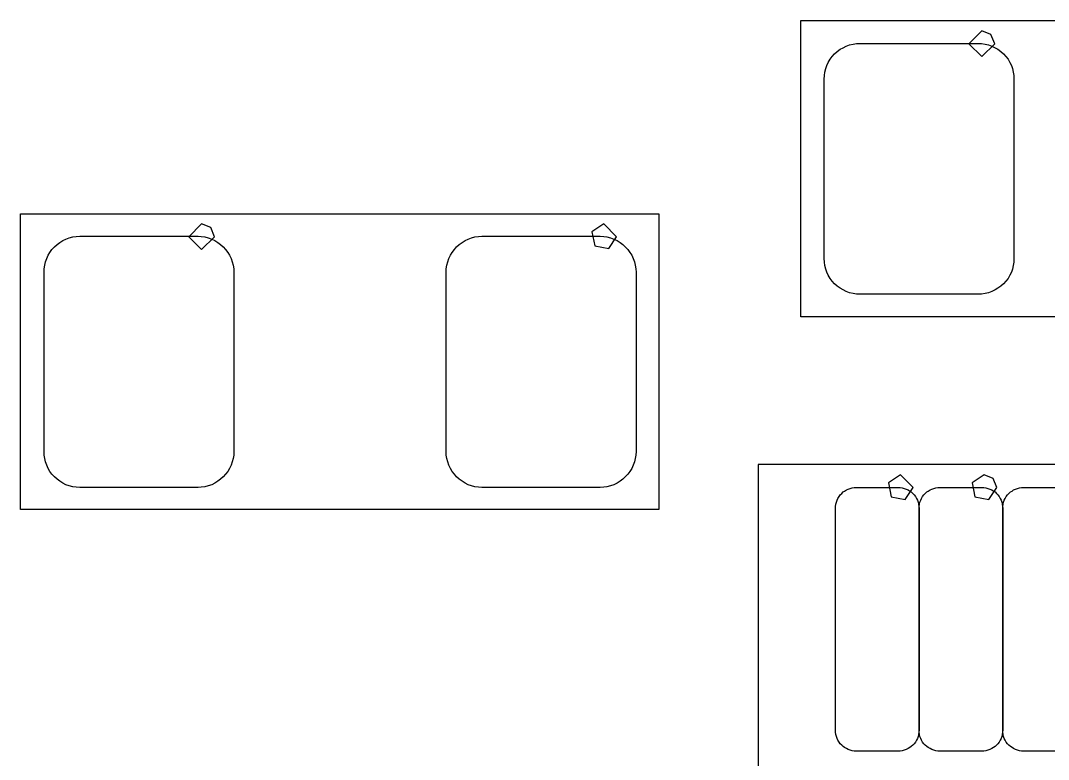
# Model space of a CAD drawing. Extents: x 114 to 258, y 8 to 198.
# Drawn here: x 133.57 to 141.56, y 171.72 to 177.46 of the extents above; entities that cross this region are included whole.
import ezdxf

# ---------------------------------------------------------------- set-up
doc = ezdxf.new("R2010")
doc.units = 0

msp = doc.modelspace()

# ---------------------------------------------------------------- linework, layer by layer
at = {"layer": 'Layer 1', "color": 7}
for points in [[(139.63142, 175.1582), (139.63142, 177.45944)], [(139.63142, 177.45944), (144.5895, 177.45944)], [(141.037818, 177.379862), (140.937818, 177.279862), (141.037818, 177.179862), (141.137818, 177.279862), (141.108529, 177.350573), (141.037818, 177.379862), (141.037818, 177.379862)], [(139.91336, 177.21814), (139.93622, 177.23592)], [(139.93622, 177.23592), (139.95908, 177.24862)], [(139.95908, 177.24862), (139.98448, 177.26132)], [(139.98448, 177.26132), (140.00988, 177.27148)], [(140.00988, 177.27148), (140.03782, 177.27656)], [(140.03782, 177.27656), (140.06322, 177.28164)], [(140.06322, 177.28164), (140.09116, 177.28164)], [(140.09116, 177.28164), (141.0081, 177.28164)], [(141.0081, 177.28164), (141.03604, 177.28164)], [(141.03604, 177.28164), (141.06398, 177.27656)], [(141.06398, 177.27656), (141.08938, 177.27148)], [(141.08938, 177.27148), (141.11478, 177.26132)], [(141.11478, 177.26132), (141.14018, 177.24862)], [(141.14018, 177.24862), (141.16304, 177.23592)], [(141.16304, 177.23592), (141.1859, 177.21814)], [(139.84478, 177.13432), (139.86002, 177.15972)], [(139.86002, 177.15972), (139.87526, 177.18004)], [(139.87526, 177.18004), (139.89304, 177.20036)], [(139.89304, 177.20036), (139.91336, 177.21814)], [(141.1859, 177.21814), (141.20622, 177.20036)], [(141.20622, 177.20036), (141.224, 177.18004)], [(141.224, 177.18004), (141.24178, 177.15972)], [(141.24178, 177.15972), (141.25448, 177.13432)], [(139.81684, 177.05812), (139.82446, 177.08606)], [(139.82446, 177.08606), (139.83462, 177.11146)], [(139.83462, 177.11146), (139.84478, 177.13432)], [(141.25448, 177.13432), (141.26718, 177.11146)], [(141.26718, 177.11146), (141.2748, 177.08606)], [(141.2748, 177.08606), (141.28242, 177.05812)], [(139.81176, 177.00478), (139.8143, 177.03272)], [(139.81176, 175.61032), (139.81176, 177.00478)], [(139.8143, 177.03272), (139.81684, 177.05812)], [(141.28242, 177.05812), (141.2875, 177.03272)], [(141.2875, 177.03272), (141.2875, 177.00478)], [(141.2875, 177.00478), (141.2875, 175.61032)], [(133.56844, 173.6596), (133.56844, 175.9583)], [(133.56844, 175.9583), (138.52906, 175.9583)], [(138.52906, 175.9583), (138.52906, 173.6596)], [(134.975346, 175.879992), (134.875346, 175.779992), (134.975346, 175.679992), (135.075346, 175.779992), (135.046057, 175.850703), (134.975346, 175.879992), (134.975346, 175.879992)], [(138.100308, 175.879992), (138.00792, 175.81826), (138.029597, 175.709281), (138.138576, 175.687604), (138.200308, 175.779992), (138.100308, 175.879992), (138.100308, 175.879992)], [(133.8326, 175.70176), (133.85292, 175.71954)], [(133.85292, 175.71954), (133.87324, 175.73478)], [(133.87324, 175.73478), (133.8961, 175.75002)], [(133.8961, 175.75002), (133.9215, 175.76018)], [(133.9215, 175.76018), (133.9469, 175.77034)], [(133.9469, 175.77034), (133.97484, 175.77796)], [(133.97484, 175.77796), (134.00024, 175.7805)], [(134.00024, 175.7805), (134.02818, 175.78304)], [(134.02818, 175.78304), (134.94766, 175.78304)], [(134.94766, 175.78304), (134.97306, 175.7805)], [(134.97306, 175.7805), (135.001, 175.77796)], [(135.001, 175.77796), (135.0264, 175.77034)], [(135.0264, 175.77034), (135.05434, 175.76018)], [(135.05434, 175.76018), (135.0772, 175.75002)], [(135.0772, 175.75002), (135.1026, 175.73478)], [(135.1026, 175.73478), (135.12292, 175.71954)], [(135.12292, 175.71954), (135.14324, 175.70176)], [(136.9568, 175.70176), (136.97712, 175.71954)], [(136.97712, 175.71954), (136.99998, 175.73478)], [(136.99998, 175.73478), (137.02284, 175.75002)], [(137.02284, 175.75002), (137.0457, 175.76018)], [(137.0457, 175.76018), (137.07364, 175.77034)], [(137.07364, 175.77034), (137.09904, 175.77796)], [(137.09904, 175.77796), (137.12698, 175.7805)], [(137.12698, 175.7805), (137.15238, 175.78304)], [(137.15238, 175.78304), (138.07186, 175.78304)], [(138.07186, 175.78304), (138.0998, 175.7805)], [(138.0998, 175.7805), (138.1252, 175.77796)], [(138.1252, 175.77796), (138.15314, 175.77034)], [(138.15314, 175.77034), (138.17854, 175.76018)], [(138.17854, 175.76018), (138.20394, 175.75002)], [(138.20394, 175.75002), (138.2268, 175.73478)], [(138.2268, 175.73478), (138.24712, 175.71954)], [(138.24712, 175.71954), (138.26744, 175.70176)], [(133.77164, 175.61032), (133.7818, 175.63572)], [(133.7818, 175.63572), (133.79704, 175.65858)], [(133.79704, 175.65858), (133.81228, 175.68144)], [(133.81228, 175.68144), (133.8326, 175.70176)], [(135.14324, 175.70176), (135.16102, 175.68144)], [(135.16102, 175.68144), (135.1788, 175.65858)], [(135.1788, 175.65858), (135.1915, 175.63572)], [(135.1915, 175.63572), (135.2042, 175.61032)], [(136.89584, 175.61032), (136.90854, 175.63572)], [(136.90854, 175.63572), (136.92124, 175.65858)], [(136.92124, 175.65858), (136.93902, 175.68144)], [(136.93902, 175.68144), (136.9568, 175.70176)], [(138.26744, 175.70176), (138.28776, 175.68144)], [(138.28776, 175.68144), (138.303, 175.65858)], [(138.303, 175.65858), (138.31824, 175.63572)], [(138.31824, 175.63572), (138.3284, 175.61032)], [(133.75132, 175.53158), (133.7564, 175.55952)], [(133.7564, 175.55952), (133.76148, 175.58492)], [(133.76148, 175.58492), (133.77164, 175.61032)], [(135.2042, 175.61032), (135.21182, 175.58492)], [(135.21182, 175.58492), (135.21944, 175.55952)], [(135.21944, 175.55952), (135.22452, 175.53158)], [(136.87552, 175.53158), (136.8806, 175.55952)], [(136.8806, 175.55952), (136.88822, 175.58492)], [(136.88822, 175.58492), (136.89584, 175.61032)], [(138.3284, 175.61032), (138.33856, 175.58492)], [(138.33856, 175.58492), (138.34364, 175.55952)], [(138.34364, 175.55952), (138.34872, 175.53158)], [(139.8143, 175.58238), (139.81176, 175.61032)], [(139.81684, 175.55698), (139.8143, 175.58238)], [(139.82446, 175.52904), (139.81684, 175.55698)], [(141.28242, 175.55698), (141.2748, 175.52904)], [(141.2875, 175.58238), (141.28242, 175.55698)], [(141.2875, 175.61032), (141.2875, 175.58238)], [(133.75132, 175.50364), (133.75132, 175.53158)], [(133.75132, 174.11172), (133.75132, 175.50364)], [(135.22452, 175.53158), (135.22452, 175.50364)], [(135.22452, 175.50364), (135.22452, 174.11172)], [(136.87552, 175.50364), (136.87552, 175.53158)], [(136.87552, 174.11172), (136.87552, 175.50364)], [(138.34872, 175.53158), (138.35126, 175.50364)], [(138.35126, 175.50364), (138.35126, 174.11172)], [(139.83462, 175.50364), (139.82446, 175.52904)], [(139.84478, 175.48078), (139.83462, 175.50364)], [(139.86002, 175.45538), (139.84478, 175.48078)], [(141.25448, 175.48078), (141.24178, 175.45538)], [(141.26718, 175.50364), (141.25448, 175.48078)], [(141.2748, 175.52904), (141.26718, 175.50364)], [(139.87526, 175.43506), (139.86002, 175.45538)], [(139.89304, 175.41474), (139.87526, 175.43506)], [(139.91336, 175.39696), (139.89304, 175.41474)], [(139.93622, 175.37918), (139.91336, 175.39696)], [(141.1859, 175.39696), (141.16304, 175.37918)], [(141.20622, 175.41474), (141.1859, 175.39696)], [(141.224, 175.43506), (141.20622, 175.41474)], [(141.24178, 175.45538), (141.224, 175.43506)], [(139.95908, 175.36648), (139.93622, 175.37918)], [(139.98448, 175.35378), (139.95908, 175.36648)], [(140.00988, 175.34362), (139.98448, 175.35378)], [(140.03782, 175.33854), (140.00988, 175.34362)], [(140.06322, 175.33346), (140.03782, 175.33854)], [(140.09116, 175.33346), (140.06322, 175.33346)], [(141.0081, 175.33346), (140.09116, 175.33346)], [(141.03604, 175.33346), (141.0081, 175.33346)], [(141.06398, 175.33854), (141.03604, 175.33346)], [(141.08938, 175.34362), (141.06398, 175.33854)], [(141.11478, 175.35378), (141.08938, 175.34362)], [(141.14018, 175.36648), (141.11478, 175.35378)], [(141.16304, 175.37918), (141.14018, 175.36648)], [(144.5895, 175.1582), (139.63142, 175.1582)], [(133.75132, 174.08378), (133.75132, 174.11172)], [(133.7564, 174.05584), (133.75132, 174.08378)], [(133.76148, 174.03044), (133.7564, 174.05584)], [(135.21944, 174.05584), (135.21182, 174.03044)], [(135.22452, 174.08378), (135.21944, 174.05584)], [(135.22452, 174.11172), (135.22452, 174.08378)], [(136.87552, 174.08378), (136.87552, 174.11172)], [(136.8806, 174.05584), (136.87552, 174.08378)], [(136.88822, 174.03044), (136.8806, 174.05584)], [(138.34364, 174.05584), (138.33856, 174.03044)], [(138.34872, 174.08378), (138.34364, 174.05584)], [(138.35126, 174.11172), (138.34872, 174.08378)], [(133.77164, 174.00504), (133.76148, 174.03044)], [(133.7818, 173.97964), (133.77164, 174.00504)], [(133.79704, 173.95678), (133.7818, 173.97964)], [(133.81228, 173.93392), (133.79704, 173.95678)], [(135.1788, 173.95678), (135.16102, 173.93392)], [(135.1915, 173.97964), (135.1788, 173.95678)], [(135.2042, 174.00504), (135.1915, 173.97964)], [(135.21182, 174.03044), (135.2042, 174.00504)], [(136.89584, 174.00504), (136.88822, 174.03044)], [(136.90854, 173.97964), (136.89584, 174.00504)], [(136.92124, 173.95678), (136.90854, 173.97964)], [(136.93902, 173.93392), (136.92124, 173.95678)], [(138.303, 173.95678), (138.28776, 173.93392)], [(138.31824, 173.97964), (138.303, 173.95678)], [(138.3284, 174.00504), (138.31824, 173.97964)], [(138.33856, 174.03044), (138.3284, 174.00504)], [(146.99742, 174.01012), (139.29868, 174.01012)], [(139.29868, 174.01012), (139.29868, 164.60958)], [(133.8326, 173.9136), (133.81228, 173.93392)], [(133.85292, 173.89582), (133.8326, 173.9136)], [(133.87324, 173.88058), (133.85292, 173.89582)], [(133.8961, 173.86534), (133.87324, 173.88058)], [(135.1026, 173.88058), (135.0772, 173.86534)], [(135.12292, 173.89582), (135.1026, 173.88058)], [(135.14324, 173.9136), (135.12292, 173.89582)], [(135.16102, 173.93392), (135.14324, 173.9136)], [(136.9568, 173.9136), (136.93902, 173.93392)], [(136.97712, 173.89582), (136.9568, 173.9136)], [(136.99998, 173.88058), (136.97712, 173.89582)], [(137.02284, 173.86534), (136.99998, 173.88058)], [(138.2268, 173.88058), (138.20394, 173.86534)], [(138.24712, 173.89582), (138.2268, 173.88058)], [(138.26744, 173.9136), (138.24712, 173.89582)], [(138.28776, 173.93392), (138.26744, 173.9136)], [(140.404596, 173.930542), (140.312208, 173.86881), (140.333885, 173.759831), (140.442864, 173.738154), (140.504596, 173.830542), (140.404596, 173.930542), (140.404596, 173.930542)], [(141.054582, 173.930542), (140.962194, 173.86881), (140.983871, 173.759831), (141.09285, 173.738154), (141.154582, 173.830542), (141.125293, 173.901253), (141.054582, 173.930542), (141.054582, 173.930542)], [(133.9215, 173.85264), (133.8961, 173.86534)], [(133.9469, 173.84502), (133.9215, 173.85264)], [(133.97484, 173.8374), (133.9469, 173.84502)], [(134.00024, 173.83486), (133.97484, 173.8374)], [(134.02818, 173.83232), (134.00024, 173.83486)], [(134.94766, 173.83232), (134.02818, 173.83232)], [(134.97306, 173.83486), (134.94766, 173.83232)], [(135.001, 173.8374), (134.97306, 173.83486)], [(135.0264, 173.84502), (135.001, 173.8374)], [(135.05434, 173.85264), (135.0264, 173.84502)], [(135.0772, 173.86534), (135.05434, 173.85264)], [(137.0457, 173.85264), (137.02284, 173.86534)], [(137.07364, 173.84502), (137.0457, 173.85264)], [(137.09904, 173.8374), (137.07364, 173.84502)], [(137.12698, 173.83486), (137.09904, 173.8374)], [(137.15238, 173.83232), (137.12698, 173.83486)], [(138.07186, 173.83232), (137.15238, 173.83232)], [(138.0998, 173.83486), (138.07186, 173.83232)], [(138.1252, 173.8374), (138.0998, 173.83486)], [(138.15314, 173.84502), (138.1252, 173.8374)], [(138.17854, 173.85264), (138.15314, 173.84502)], [(138.20394, 173.86534), (138.17854, 173.85264)], [(139.94892, 173.78406), (139.95908, 173.79676)], [(139.95908, 173.79676), (139.97178, 173.80438)], [(139.97178, 173.80438), (139.98702, 173.81454)], [(139.98702, 173.81454), (139.99972, 173.81962)], [(139.99972, 173.81962), (140.01496, 173.8247)], [(140.01496, 173.8247), (140.0302, 173.82978)], [(140.0302, 173.82978), (140.04544, 173.83232)], [(140.04544, 173.83232), (140.06322, 173.83232)], [(140.06322, 173.83232), (140.38834, 173.83232)], [(140.38834, 173.83232), (140.40358, 173.83232)], [(140.40358, 173.83232), (140.41882, 173.82978)], [(140.41882, 173.82978), (140.43406, 173.8247)], [(140.43406, 173.8247), (140.4493, 173.81962)], [(140.4493, 173.81962), (140.46454, 173.81454)], [(140.46454, 173.81454), (140.47724, 173.80438)], [(140.47724, 173.80438), (140.48994, 173.79676)], [(140.48994, 173.79676), (140.50264, 173.78406)], [(140.59662, 173.78406), (140.60932, 173.79676)], [(140.60932, 173.79676), (140.62202, 173.80438)], [(140.62202, 173.80438), (140.63726, 173.81454)], [(140.63726, 173.81454), (140.64996, 173.81962)], [(140.64996, 173.81962), (140.6652, 173.8247)], [(140.6652, 173.8247), (140.68044, 173.82978)], [(140.68044, 173.82978), (140.69568, 173.83232)], [(140.69568, 173.83232), (140.71346, 173.83232)], [(140.71346, 173.83232), (141.03858, 173.83232)], [(141.03858, 173.83232), (141.05382, 173.83232)], [(141.05382, 173.83232), (141.06906, 173.82978)], [(141.06906, 173.82978), (141.0843, 173.8247)], [(141.0843, 173.8247), (141.09954, 173.81962)], [(141.09954, 173.81962), (141.11478, 173.81454)], [(141.11478, 173.81454), (141.12748, 173.80438)], [(141.12748, 173.80438), (141.14018, 173.79676)], [(141.14018, 173.79676), (141.15288, 173.78406)], [(141.24686, 173.78406), (141.25956, 173.79676)], [(141.25956, 173.79676), (141.27226, 173.80438)], [(141.27226, 173.80438), (141.28496, 173.81454)], [(141.28496, 173.81454), (141.3002, 173.81962)], [(141.3002, 173.81962), (141.31544, 173.8247)], [(141.31544, 173.8247), (141.33068, 173.82978)], [(141.33068, 173.82978), (141.34592, 173.83232)], [(141.34592, 173.83232), (141.3637, 173.83232)], [(141.3637, 173.83232), (141.68882, 173.83232)], [(139.9032, 173.70278), (139.90828, 173.71802)], [(139.90828, 173.71802), (139.91336, 173.73326)], [(139.91336, 173.73326), (139.91844, 173.74596)], [(139.91844, 173.74596), (139.9286, 173.7612)], [(139.9286, 173.7612), (139.93622, 173.7739)], [(139.93622, 173.7739), (139.94892, 173.78406)], [(140.50264, 173.78406), (140.5128, 173.7739)], [(140.5128, 173.7739), (140.52296, 173.7612)], [(140.52296, 173.7612), (140.53058, 173.74596)], [(140.53058, 173.74596), (140.5382, 173.73326)], [(140.5382, 173.73326), (140.54328, 173.71802)], [(140.54328, 173.71802), (140.54582, 173.70278)], [(140.55344, 173.70278), (140.55598, 173.71802)], [(140.55598, 173.71802), (140.5636, 173.73326)], [(140.5636, 173.73326), (140.56868, 173.74596)], [(140.56868, 173.74596), (140.5763, 173.7612)], [(140.5763, 173.7612), (140.58646, 173.7739)], [(140.58646, 173.7739), (140.59662, 173.78406)], [(141.15288, 173.78406), (141.16304, 173.7739)], [(141.16304, 173.7739), (141.1732, 173.7612)], [(141.1732, 173.7612), (141.18082, 173.74596)], [(141.18082, 173.74596), (141.18844, 173.73326)], [(141.18844, 173.73326), (141.19352, 173.71802)], [(141.19352, 173.71802), (141.19606, 173.70278)], [(141.20368, 173.70278), (141.20622, 173.71802)], [(141.20622, 173.71802), (141.2113, 173.73326)], [(141.2113, 173.73326), (141.21892, 173.74596)], [(141.21892, 173.74596), (141.22654, 173.7612)], [(141.22654, 173.7612), (141.2367, 173.7739)], [(141.2367, 173.7739), (141.24686, 173.78406)], [(138.52906, 173.6596), (133.56844, 173.6596)], [(139.90066, 173.685), (139.9032, 173.70278)], [(139.90066, 173.66976), (139.90066, 173.685)], [(139.90066, 171.9451), (139.90066, 173.66976)], [(140.54582, 173.70278), (140.54836, 173.685)], [(140.54836, 173.685), (140.5509, 173.66976)], [(140.5509, 173.685), (140.55344, 173.70278)], [(140.5509, 173.66976), (140.5509, 173.685)], [(140.5509, 173.66976), (140.5509, 171.9451)], [(140.5509, 171.9451), (140.5509, 173.66976)], [(141.19606, 173.70278), (141.1986, 173.685)], [(141.1986, 173.685), (141.20114, 173.66976)], [(141.20114, 173.685), (141.20368, 173.70278)], [(141.20114, 173.66976), (141.20114, 173.685)], [(141.20114, 171.9451), (141.20114, 173.66976)], [(141.20114, 173.66976), (141.20114, 171.9451)], [(139.90066, 171.92986), (139.90066, 171.9451)], [(139.9032, 171.91208), (139.90066, 171.92986)], [(139.90828, 171.89684), (139.9032, 171.91208)], [(139.91336, 171.8816), (139.90828, 171.89684)], [(139.91844, 171.8689), (139.91336, 171.8816)], [(140.5382, 171.8816), (140.53058, 171.8689)], [(140.54328, 171.89684), (140.5382, 171.8816)], [(140.54582, 171.91208), (140.54328, 171.89684)], [(140.54836, 171.92986), (140.54582, 171.91208)], [(140.5509, 171.9451), (140.54836, 171.92986)], [(140.5509, 171.92986), (140.5509, 171.9451)], [(140.55344, 171.91208), (140.5509, 171.92986)], [(140.55598, 171.89684), (140.55344, 171.91208)], [(140.5636, 171.8816), (140.55598, 171.89684)], [(140.56868, 171.8689), (140.5636, 171.8816)], [(141.18844, 171.8816), (141.18082, 171.8689)], [(141.19352, 171.89684), (141.18844, 171.8816)], [(141.19606, 171.91208), (141.19352, 171.89684)], [(141.1986, 171.92986), (141.19606, 171.91208)], [(141.20114, 171.9451), (141.1986, 171.92986)], [(141.20114, 171.92986), (141.20114, 171.9451)], [(141.20368, 171.91208), (141.20114, 171.92986)], [(141.20622, 171.89684), (141.20368, 171.91208)], [(141.2113, 171.8816), (141.20622, 171.89684)], [(141.21892, 171.8689), (141.2113, 171.8816)], [(139.9286, 171.85366), (139.91844, 171.8689)], [(139.93622, 171.84096), (139.9286, 171.85366)], [(139.94892, 171.8308), (139.93622, 171.84096)], [(139.95908, 171.8181), (139.94892, 171.8308)], [(139.97178, 171.81048), (139.95908, 171.8181)], [(139.98702, 171.80286), (139.97178, 171.81048)], [(139.99972, 171.79524), (139.98702, 171.80286)], [(140.46454, 171.80286), (140.4493, 171.79524)], [(140.47724, 171.81048), (140.46454, 171.80286)], [(140.48994, 171.8181), (140.47724, 171.81048)], [(140.50264, 171.8308), (140.48994, 171.8181)], [(140.5128, 171.84096), (140.50264, 171.8308)], [(140.52296, 171.85366), (140.5128, 171.84096)], [(140.53058, 171.8689), (140.52296, 171.85366)], [(140.5763, 171.85366), (140.56868, 171.8689)], [(140.58646, 171.84096), (140.5763, 171.85366)], [(140.59662, 171.8308), (140.58646, 171.84096)], [(140.60932, 171.8181), (140.59662, 171.8308)], [(140.62202, 171.81048), (140.60932, 171.8181)], [(140.63726, 171.80286), (140.62202, 171.81048)], [(140.64996, 171.79524), (140.63726, 171.80286)], [(141.11478, 171.80286), (141.09954, 171.79524)], [(141.12748, 171.81048), (141.11478, 171.80286)], [(141.14018, 171.8181), (141.12748, 171.81048)], [(141.15288, 171.8308), (141.14018, 171.8181)], [(141.16304, 171.84096), (141.15288, 171.8308)], [(141.1732, 171.85366), (141.16304, 171.84096)], [(141.18082, 171.8689), (141.1732, 171.85366)], [(141.22654, 171.85366), (141.21892, 171.8689)], [(141.2367, 171.84096), (141.22654, 171.85366)], [(141.24686, 171.8308), (141.2367, 171.84096)], [(141.25956, 171.8181), (141.24686, 171.8308)], [(141.27226, 171.81048), (141.25956, 171.8181)], [(141.28496, 171.80286), (141.27226, 171.81048)], [(141.3002, 171.79524), (141.28496, 171.80286)], [(140.01496, 171.79016), (139.99972, 171.79524)], [(140.0302, 171.78508), (140.01496, 171.79016)], [(140.04544, 171.78254), (140.0302, 171.78508)], [(140.06322, 171.78254), (140.04544, 171.78254)], [(140.38834, 171.78254), (140.06322, 171.78254)], [(140.40358, 171.78254), (140.38834, 171.78254)], [(140.41882, 171.78508), (140.40358, 171.78254)], [(140.43406, 171.79016), (140.41882, 171.78508)], [(140.4493, 171.79524), (140.43406, 171.79016)], [(140.6652, 171.79016), (140.64996, 171.79524)], [(140.68044, 171.78508), (140.6652, 171.79016)], [(140.69568, 171.78254), (140.68044, 171.78508)], [(140.71346, 171.78254), (140.69568, 171.78254)], [(141.03858, 171.78254), (140.71346, 171.78254)], [(141.05382, 171.78254), (141.03858, 171.78254)], [(141.06906, 171.78508), (141.05382, 171.78254)], [(141.0843, 171.79016), (141.06906, 171.78508)], [(141.09954, 171.79524), (141.0843, 171.79016)], [(141.31544, 171.79016), (141.3002, 171.79524)], [(141.33068, 171.78508), (141.31544, 171.79016)], [(141.34592, 171.78254), (141.33068, 171.78508)], [(141.3637, 171.78254), (141.34592, 171.78254)], [(141.68882, 171.78254), (141.3637, 171.78254)]]:
    msp.add_lwpolyline(points, dxfattribs=at)

doc.saveas('drawing.dxf')
